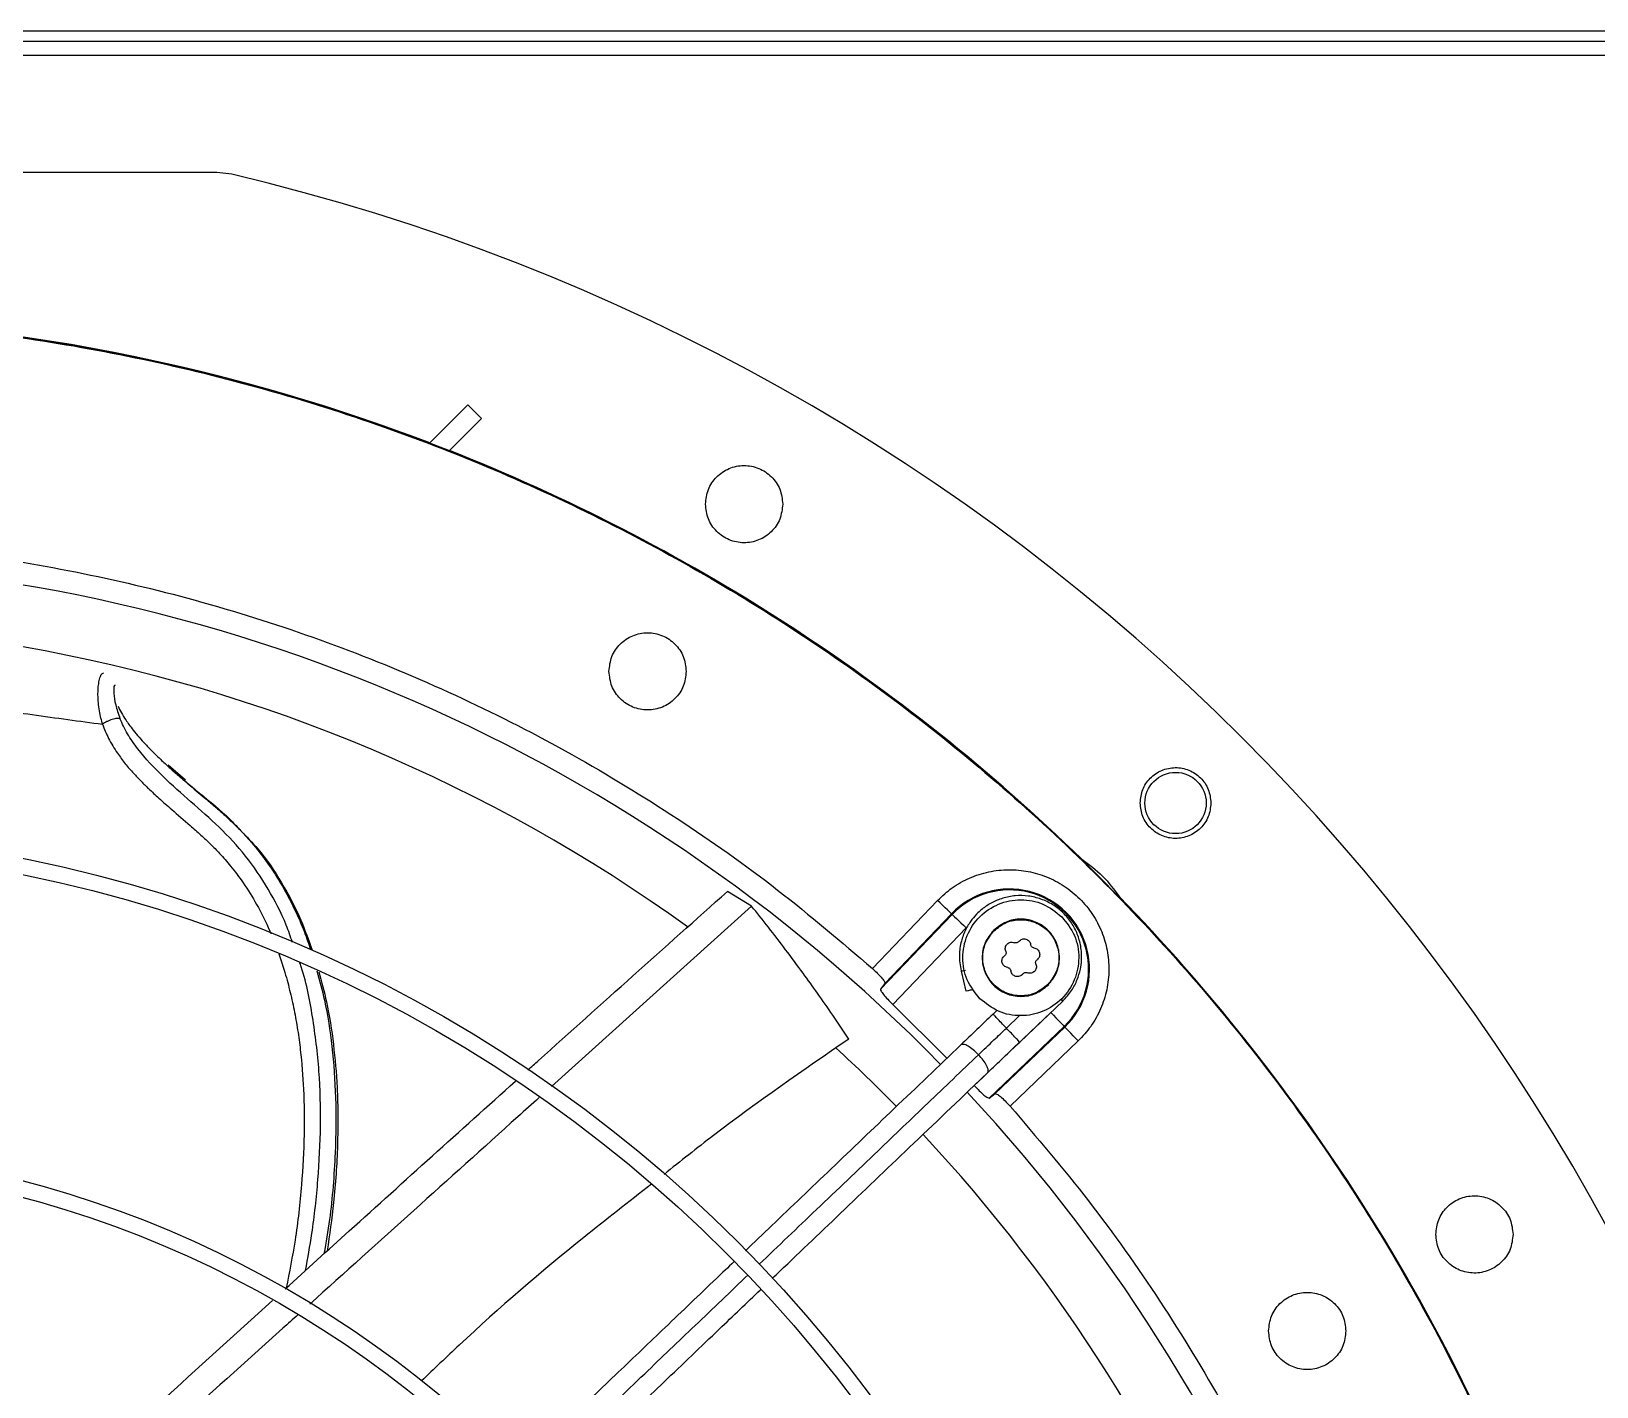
# Model space of a CAD drawing. Header units: inches. Extents: x 1229 to 1453, y -1023 to -720.
# Drawn here: x 1408.7 to 1418.28, y -740.09 to -731.8 of the extents above; entities that cross this region are included whole.
import ezdxf

# ---------------------------------------------------------------- set-up
doc = ezdxf.new("R2010")
doc.units = ezdxf.units.IN
doc.header["$MEASUREMENT"] = 0

msp = doc.modelspace()

# ---------------------------------------------------------------- linework, layer by layer
at = {"color": 18, "linetype": 'Continuous', "lineweight": 25, "true_color": 0x000000}
for p, q in [((1420.5544, -731.7987), (1393.5486, -731.7987)), ((1420.5544, -731.8617), (1393.5486, -731.8617)), ((1393.6245, -731.9447), (1420.4785, -731.9447)), ((1409.8394, -732.6624), (1404.0842, -732.6624)), ((1409.9297, -732.6729), (1409.8394, -732.6624)), ((1411.1392, -734.3185), (1411.375, -734.0827)), ((1411.375, -734.0827), (1411.4569, -734.1678)), ((1411.4569, -734.1678), (1411.2596, -734.3652)), ((1409.6465, -736.3793), (1409.5418, -736.2871)), ((1413.1093, -737.1496), (1412.9621, -737.0601)), ((1413.1093, -737.1496), (1411.8849, -738.2539)), ((1413.849, -737.532), (1414.2474, -737.1153)), ((1413.8986, -737.6591), (1414.3368, -737.2007)), ((1413.9255, -737.6229), (1414.3328, -737.1969)), ((1414.3328, -737.1969), (1414.3368, -737.2007)), ((1414.4222, -737.2823), (1413.9741, -737.751)), ((1414.3911, -737.5476), (1414.4209, -737.6698)), ((1413.9255, -737.6229), (1413.8986, -737.6591)), ((1413.9741, -737.751), (1414.3041, -738.081)), ((1414.7498, -737.9817), (1415.0147, -737.7287)), ((1414.4716, -738.2484), (1414.9403, -737.8004)), ((1414.6117, -737.787), (1414.5866, -737.8109)), ((1414.6682, -737.8963), (1414.748, -737.8201)), ((1414.5635, -738.324), (1415.0219, -737.8858)), ((1415.0257, -737.8898), (1414.5996, -738.2971)), ((1415.0219, -737.8858), (1415.0257, -737.8898)), ((1415.1073, -737.9752), (1414.6905, -738.3736)), ((1414.5635, -738.324), (1414.5996, -738.2971))]:
    msp.add_line(p, q, dxfattribs=at)
at = {"color": 18, "linetype": 'Continuous', "lineweight": 25, "true_color": 0x000000, "flags": 128}
for points in [[(1414.3328, -737.1969), (1414.3309, -737.195), (1414.3259, -737.1902), (1414.3179, -737.1826), (1414.3073, -737.1725), (1414.2944, -737.1602), (1414.2797, -737.1462), (1414.2639, -737.131), (1414.2474, -737.1153)], [(1414.3368, -737.2007), (1414.3387, -737.2025), (1414.3437, -737.2073), (1414.3517, -737.2149), (1414.3623, -737.2251), (1414.3752, -737.2374), (1414.3898, -737.2514), (1414.4057, -737.2666), (1414.4222, -737.2823)], [(1414.9403, -737.8004), (1414.956, -737.8169), (1414.9712, -737.8327), (1414.9852, -737.8474), (1414.9975, -737.8602), (1415.0076, -737.8709), (1415.0152, -737.8788), (1415.02, -737.8839), (1415.0219, -737.8858)], [(1415.1073, -737.9752), (1415.0916, -737.9587), (1415.0764, -737.9428), (1415.0624, -737.9282), (1415.0501, -737.9153), (1415.0399, -737.9047), (1415.0323, -737.8967), (1415.0275, -737.8917), (1415.0257, -737.8898)]]:
    msp.add_lwpolyline(points, dxfattribs=at)
at = {"color": 18, "linetype": 'Continuous', "lineweight": 25, "true_color": 0x000000}
for centre, radius in [((1406.9618, -745.2608), 11.7126), ((1415.7032, -736.5194), 0.1875), ((1406.9618, -745.2608), 8.5704), ((1406.9618, -745.2608), 8.472), ((1406.9618, -745.2608), 6.6478), ((1406.9618, -745.2608), 6.5493)]:
    msp.add_circle(centre, radius, dxfattribs=at)
for centre, radius, start, end in [((1406.9618, -745.2608), 12.9331, 13.26667, 76.73333), ((1406.9618, -745.2608), 11.7147, 69.09994, 110.90006), ((1406.9618, -745.2608), 11.7147, 45.79736, 68.46866), ((1406.9618, -745.2608), 10.2157, 44.36303, 90), ((1406.9618, -745.2608), 9.8425, 54.20961, 80.11304), ((1414.687, -737.5355), 0.4901, 313.70945, 136.29055), ((1414.687, -737.5355), 0.4845, 313.70945, 136.29055), ((1406.9618, -745.2608), 11.7147, 21.53134, 44.20264), ((1406.9618, -745.2608), 9.8425, 44.3883, 47.37931), ((1406.9618, -745.2608), 10.2157, 314.3624, 43.03697), ((1406.9618, -745.2608), 9.8425, 21.47517, 43.01243)]:
    msp.add_arc(centre, radius, start, end, dxfattribs=at)
for points, knots in [([(1395.2522, -745.2608), (1395.2571, -745.0053), (1395.2667, -744.4944), (1395.3447, -743.7313), (1395.4689, -742.9748), (1395.6432, -742.228), (1395.8657, -741.4942), (1396.1359, -740.7766), (1396.4523, -740.0781), (1396.8138, -739.4019), (1397.2187, -738.7507), (1397.6653, -738.1274), (1398.1518, -737.5347), (1398.676, -736.975), (1399.2356, -736.4508), (1399.8284, -735.9644), (1400.4517, -735.5177), (1401.1028, -735.1128), (1401.7791, -734.7513), (1402.4775, -734.4349), (1403.1952, -734.1648), (1403.929, -733.9422), (1404.6757, -733.7681), (1405.4323, -733.6432), (1406.1954, -733.568), (1406.9618, -733.5429), (1407.7282, -733.568), (1408.4913, -733.6432), (1409.2478, -733.7681), (1409.9946, -733.9422), (1410.7284, -734.1648), (1411.446, -734.4349), (1412.1445, -734.7513), (1412.8207, -735.1128), (1413.4719, -735.5177), (1414.0952, -735.9644), (1414.6879, -736.4508), (1415.2476, -736.975), (1415.7717, -737.5347), (1416.2582, -738.1274), (1416.7048, -738.7507), (1417.1098, -739.4019), (1417.4712, -740.0781), (1417.7877, -740.7766), (1418.0578, -741.4942), (1418.2803, -742.228), (1418.4547, -742.9748), (1418.5788, -743.7313), (1418.6568, -744.4944), (1418.6665, -745.0053), (1418.6713, -745.2608)], [0, 0, 0, 0, 0.020833, 0.041667, 0.0625, 0.083333, 0.104167, 0.125, 0.145833, 0.166667, 0.1875, 0.208333, 0.229167, 0.25, 0.270833, 0.291667, 0.3125, 0.333333, 0.354167, 0.375, 0.395833, 0.416667, 0.4375, 0.458333, 0.479167, 0.5, 0.520833, 0.541667, 0.5625, 0.583333, 0.604167, 0.625, 0.645833, 0.666667, 0.6875, 0.708333, 0.729167, 0.75, 0.770833, 0.791667, 0.8125, 0.833333, 0.854167, 0.875, 0.895833, 0.916667, 0.9375, 0.958333, 0.979167, 1, 1, 1, 1]), ([(1412.8279, -734.6912), (1412.8313, -734.6608), (1412.8382, -734.5997), (1412.8918, -734.5212), (1412.9696, -734.4679), (1413.0627, -734.4488), (1413.156, -734.4668), (1413.2346, -734.5193), (1413.2896, -734.5981), (1413.2968, -734.6602), (1413.3003, -734.6912)], [0, 0, 0, 0, 0.122808, 0.247216, 0.372697, 0.498163, 0.623618, 0.749069, 0.874526, 1, 1, 1, 1]), ([(1413.3003, -734.6912), (1413.2967, -734.7224), (1413.2895, -734.7849), (1413.2339, -734.8638), (1413.1552, -734.9158), (1413.0624, -734.9335), (1412.9701, -734.9146), (1412.8926, -734.862), (1412.8385, -734.7836), (1412.8314, -734.722), (1412.8279, -734.6912)], [0, 0, 0, 0, 0.126237, 0.252475, 0.377837, 0.50218, 0.626587, 0.75113, 0.87545, 1, 1, 1, 1]), ([(1400.0745, -737.532), (1400.2656, -737.3689), (1400.6476, -737.0425), (1401.2639, -736.6075), (1401.9078, -736.2154), (1402.5792, -735.872), (1403.2735, -735.5781), (1403.9875, -735.3355), (1404.7171, -735.1455), (1405.4587, -735.009), (1406.2082, -734.9269), (1406.9618, -734.8994), (1407.7153, -734.9269), (1408.4648, -735.009), (1409.2064, -735.1455), (1409.9361, -735.3355), (1410.65, -735.5781), (1411.3444, -735.872), (1412.0157, -736.2154), (1412.6596, -736.6075), (1413.2759, -737.0425), (1413.658, -737.3689), (1413.849, -737.532)], [0, 0, 0, 0, 0.0499999, 0.0999999, 0.1499999, 0.1999999, 0.25, 0.3, 0.35, 0.4000001, 0.4500001, 0.4999999, 0.55, 0.5999999, 0.65, 0.7, 0.75, 0.8000001, 0.85, 0.9, 0.95, 1, 1, 1, 1]), ([(1412.2374, -735.7141), (1412.2409, -735.6831), (1412.248, -735.6213), (1412.3026, -735.5427), (1412.3807, -735.4901), (1412.4736, -735.4717), (1412.5664, -735.4901), (1412.6445, -735.5427), (1412.6991, -735.6213), (1412.7062, -735.6831), (1412.7098, -735.7141)], [0, 0, 0, 0, 0.124999, 0.25, 0.375001, 0.5, 0.624999, 0.75, 0.875001, 1, 1, 1, 1]), ([(1409.14, -736.0372), (1409.1365, -736.0251), (1409.1286, -735.9979), (1409.1197, -735.9531), (1409.114, -735.9084), (1409.1116, -735.8674), (1409.1118, -735.8315), (1409.1146, -735.7941), (1409.1211, -735.7599), (1409.1314, -735.7293), (1409.1413, -735.7258), (1409.1465, -735.724)], [0, 0, 0, 0, 0.079753, 0.178276, 0.296996, 0.387883, 0.480578, 0.582576, 0.720184, 0.853487, 1, 1, 1, 1]), ([(1412.7098, -735.7141), (1412.7062, -735.745), (1412.6991, -735.8068), (1412.6445, -735.8854), (1412.5664, -735.938), (1412.4736, -735.9564), (1412.3807, -735.938), (1412.3026, -735.8854), (1412.248, -735.8068), (1412.2409, -735.745), (1412.2374, -735.7141)], [0, 0, 0, 0, 0.125, 0.25, 0.375001, 0.5, 0.624999, 0.75, 0.875, 1, 1, 1, 1]), ([(1409.2175, -735.798), (1409.2141, -735.7986), (1409.2071, -735.7999), (1409.2076, -735.8472), (1409.2166, -735.9157), (1409.2362, -735.9738), (1409.2461, -736.0028)], [0, 0, 0, 0, 0.244464, 0.494333, 0.747923, 1, 1, 1, 1]), ([(1408.4996, -735.9488), (1408.5695, -735.9586), (1408.7124, -735.9787), (1408.9258, -736.009), (1409.0693, -736.0279), (1409.14, -736.0372)], [0, 0, 0, 0, 0.326792, 0.668421, 1, 1, 1, 1]), ([(1409.2346, -735.9263), (1409.241, -735.9399), (1409.2536, -735.9672), (1409.2778, -736.0059), (1409.3024, -736.0413), (1409.3295, -736.0768), (1409.3633, -736.1173), (1409.3963, -736.1538), (1409.425, -736.1839), (1409.45, -736.2093), (1409.4783, -736.237), (1409.5068, -736.2641), (1409.526, -736.2817), (1409.5345, -736.2895)], [0, 0, 0, 0, 0.117624, 0.235295, 0.308883, 0.399393, 0.517233, 0.632983, 0.696085, 0.766856, 0.845275, 0.931298, 1, 1, 1, 1]), ([(1409.2461, -736.0028), (1409.2436, -736.0023), (1409.2384, -736.0012), (1409.2274, -736.0017), (1409.214, -736.004), (1409.1985, -736.0083), (1409.1823, -736.0142), (1409.1666, -736.0214), (1409.1521, -736.0292), (1409.1439, -736.0346), (1409.14, -736.0372)], [0, 0, 0, 0, 0.114981, 0.238136, 0.367432, 0.500006, 0.632578, 0.761871, 0.885025, 1, 1, 1, 1]), ([(1409.14, -736.0372), (1409.1452, -736.0515), (1409.156, -736.081), (1409.1769, -736.1254), (1409.2019, -736.1708), (1409.2355, -736.2229), (1409.2777, -736.279), (1409.3265, -736.3355), (1409.3745, -736.3859), (1409.4262, -736.4364), (1409.4888, -736.4941), (1409.574, -736.5694), (1409.6605, -736.6436), (1409.7396, -736.7136), (1409.7997, -736.7698), (1409.8612, -736.8322), (1409.9292, -736.9104), (1410.0064, -737.0135), (1410.0876, -737.1457), (1410.1425, -737.2517), (1410.1675, -737.3145), (1410.1699, -737.3205)], [0, 0, 0, 0, 0.027316, 0.05633, 0.086968, 0.118717, 0.165398, 0.210431, 0.250332, 0.288706, 0.339478, 0.403416, 0.49486, 0.548589, 0.598723, 0.6476, 0.710719, 0.788547, 0.881113, 0.988552, 1, 1, 1, 1]), ([(1410.3014, -737.3723), (1410.2893, -737.3369), (1410.25, -737.2224), (1410.1558, -737.0426), (1410.019, -736.8393), (1409.8561, -736.6658), (1409.6818, -736.5134), (1409.5091, -736.3616), (1409.3763, -736.2216), (1409.2901, -736.0984), (1409.2606, -736.0344), (1409.2461, -736.0028)], [0, 0, 0, 0, 0.0617261, 0.2001155, 0.3387934, 0.4772026, 0.6124873, 0.74506, 0.8745992, 0.9380795, 1, 1, 1, 1]), ([(1409.5345, -736.2895), (1409.5376, -736.2924), (1409.5465, -736.3006), (1409.563, -736.3154), (1409.585, -736.3349), (1409.6085, -736.3553), (1409.6304, -736.3742), (1409.6484, -736.3896), (1409.6919, -736.4265), (1409.7503, -736.4754), (1409.8211, -736.5356), (1409.8763, -736.5841), (1409.928, -736.6317), (1409.9791, -736.6819), (1410.0289, -736.7353), (1410.0901, -736.8071), (1410.167, -736.909), (1410.2463, -737.0354), (1410.3174, -737.1731), (1410.3718, -737.2961), (1410.4001, -737.3804), (1410.412, -737.4158)], [0, 0, 0, 0, 0.008691, 0.025182, 0.046001, 0.070023, 0.09014, 0.106545, 0.119536, 0.209949, 0.2672, 0.315983, 0.365504, 0.415771, 0.466756, 0.518419, 0.612087, 0.730201, 0.822532, 0.925704, 1, 1, 1, 1]), ([(1415.4866, -736.5194), (1415.4898, -736.4915), (1415.4961, -736.4355), (1415.5452, -736.3637), (1415.6162, -736.3149), (1415.7015, -736.2972), (1415.7872, -736.3136), (1415.8593, -736.3617), (1415.9098, -736.434), (1415.9164, -736.4909), (1415.9197, -736.5194)], [0, 0, 0, 0, 0.123163, 0.246863, 0.372134, 0.497723, 0.623299, 0.748863, 0.874425, 1, 1, 1, 1]), ([(1409.6466, -736.3859), (1409.6751, -736.4102), (1409.7669, -736.4885), (1409.8831, -736.5778), (1409.9585, -736.6603), (1409.9778, -736.6814)], [0, 0, 0, 0, 0.250694, 0.808409, 1, 1, 1, 1]), ([(1415.9197, -736.5194), (1415.9164, -736.548), (1415.9098, -736.6051), (1415.859, -736.6775), (1415.7867, -736.7253), (1415.7016, -736.7415), (1415.6169, -736.7241), (1415.5459, -736.6759), (1415.4963, -736.604), (1415.4898, -736.5476), (1415.4866, -736.5194)], [0, 0, 0, 0, 0.125976, 0.251965, 0.377791, 0.502428, 0.626681, 0.751217, 0.875752, 1, 1, 1, 1]), ([(1409.9834, -736.6873), (1410.0197, -736.724), (1410.1142, -736.8195), (1410.2386, -737.0051), (1410.3498, -737.214), (1410.3997, -737.3581), (1410.4212, -737.4199)], [0, 0, 0, 0, 0.184725, 0.481094, 0.777539, 1, 1, 1, 1]), ([(1415.1292, -736.8628), (1415.1736, -736.8953), (1415.2622, -736.9604), (1415.3273, -737.049), (1415.3598, -737.0933)], [0, 0, 0, 0, 0.499999, 1, 1, 1, 1]), ([(1414.2474, -737.1153), (1414.2762, -737.0883), (1414.3349, -737.0335), (1414.4422, -736.9745), (1414.5597, -736.9364), (1414.682, -736.9233), (1414.802, -736.9344), (1414.917, -736.9683), (1415.0244, -737.0245), (1415.1201, -737.1025), (1415.1981, -737.1982), (1415.2543, -737.3056), (1415.2882, -737.4205), (1415.2993, -737.5406), (1415.2861, -737.6628), (1415.248, -737.7803), (1415.1891, -737.8877), (1415.1343, -737.9463), (1415.1073, -737.9752)], [0, 0, 0, 0, 0.060996, 0.124061, 0.187993, 0.25149, 0.313298, 0.373713, 0.436213, 0.5, 0.563787, 0.626287, 0.686703, 0.74851, 0.812006, 0.875939, 0.939005, 1, 1, 1, 1]), ([(1411.7419, -738.1528), (1411.7634, -738.1334), (1412.1702, -737.7671), (1412.5769, -737.404), (1412.9621, -737.0601)], [0, 0, 0, 0, 0.053004, 1, 1, 1, 1]), ([(1415.0131, -737.7302), (1415.0321, -737.7095), (1415.0681, -737.6703), (1415.1024, -737.603), (1415.1217, -737.54), (1415.1308, -737.471), (1415.1265, -737.3974), (1415.1044, -737.3197), (1415.0678, -737.2501), (1415.0167, -737.1888), (1414.9534, -737.1395), (1414.881, -737.1047), (1414.803, -737.086), (1414.7233, -737.0843), (1414.6472, -737.0989), (1414.5895, -737.1227), (1414.548, -737.1473), (1414.5164, -737.1705), (1414.4821, -737.2019), (1414.446, -737.2456), (1414.4122, -737.3036), (1414.3871, -737.3768), (1414.3759, -737.4646), (1414.3875, -737.5254), (1414.3936, -737.5574)], [0, 0, 0, 0, 0.053382, 0.100932, 0.142641, 0.178504, 0.23321, 0.281766, 0.331513, 0.382107, 0.432737, 0.483367, 0.533996, 0.584626, 0.634212, 0.680743, 0.702868, 0.726027, 0.7554, 0.791298, 0.833716, 0.882645, 0.938077, 1, 1, 1, 1]), ([(1413.7041, -737.963), (1413.6717, -737.9144), (1413.6092, -737.8206), (1413.5159, -737.6867), (1413.4198, -737.553), (1413.3196, -737.4182), (1413.2143, -737.281), (1413.1438, -737.1928), (1413.1093, -737.1496)], [0, 0, 0, 0, 0.173712, 0.335418, 0.485076, 0.663267, 0.834916, 1, 1, 1, 1]), ([(1414.5061, -737.7165), (1414.4771, -737.6799), (1414.419, -737.6068), (1414.3936, -737.4655), (1414.4206, -737.3269), (1414.4996, -737.2088), (1414.6176, -737.1299), (1414.7562, -737.1028), (1414.8975, -737.1283), (1414.9706, -737.1863), (1415.0072, -737.2154)], [0, 0, 0, 0, 0.125, 0.25, 0.375, 0.5, 0.625, 0.749999, 0.874999, 1, 1, 1, 1]), ([(1415.0072, -737.2154), (1415.0362, -737.2519), (1415.0943, -737.325), (1415.1197, -737.4664), (1415.0926, -737.6049), (1415.0137, -737.723), (1414.8957, -737.8019), (1414.7571, -737.829), (1414.6158, -737.8035), (1414.5427, -737.7455), (1414.5061, -737.7165)], [0, 0, 0, 0, 0.124999, 0.25, 0.375, 0.5, 0.625001, 0.750001, 0.875, 1, 1, 1, 1]), ([(1414.9237, -737.633), (1414.943, -737.6086), (1414.9817, -737.5598), (1414.9987, -737.4656), (1414.9806, -737.3732), (1414.928, -737.2945), (1414.8493, -737.2419), (1414.757, -737.2239), (1414.6627, -737.2408), (1414.614, -737.2795), (1414.5896, -737.2989)], [0, 0, 0, 0, 0.1250006, 0.2500005, 0.3750011, 0.500001, 0.6250023, 0.7500018, 0.8750014, 1, 1, 1, 1]), ([(1414.592, -737.3013), (1414.6161, -737.2823), (1414.6641, -737.2441), (1414.7569, -737.2274), (1414.848, -737.2452), (1414.9255, -737.297), (1414.9774, -737.3746), (1414.9952, -737.4656), (1414.9784, -737.5585), (1414.9403, -737.6065), (1414.9212, -737.6305)], [0, 0, 0, 0, 0.125002, 0.25, 0.375001, 0.500001, 0.625, 0.75, 0.875, 1, 1, 1, 1]), ([(1414.5896, -737.2989), (1414.5703, -737.3233), (1414.5316, -737.372), (1414.5146, -737.4662), (1414.5326, -737.5586), (1414.5853, -737.6373), (1414.664, -737.6899), (1414.7563, -737.708), (1414.8506, -737.691), (1414.8993, -737.6523), (1414.9237, -737.633)], [0, 0, 0, 0, 0.125001, 0.250001, 0.375, 0.500002, 0.625001, 0.75, 0.874999, 1, 1, 1, 1]), ([(1414.9212, -737.6305), (1414.8972, -737.6496), (1414.8492, -737.6877), (1414.7563, -737.7045), (1414.6653, -737.6867), (1414.5878, -737.6348), (1414.5359, -737.5572), (1414.5181, -737.4662), (1414.5348, -737.3734), (1414.573, -737.3253), (1414.592, -737.3013)], [0, 0, 0, 0, 0.124999, 0.250001, 0.375, 0.500002, 0.625001, 0.750001, 0.875002, 1, 1, 1, 1]), ([(1414.6644, -737.4263), (1414.6631, -737.4222), (1414.6607, -737.4146), (1414.6617, -737.4025), (1414.6655, -737.3914), (1414.6706, -737.3854), (1414.6731, -737.3824)], [0, 0, 0, 0, 0.2724881, 0.5091998, 0.7592111, 1, 1, 1, 1]), ([(1414.6731, -737.3824), (1414.6761, -737.3799), (1414.6821, -737.3748), (1414.6932, -737.371), (1414.7053, -737.37), (1414.713, -737.3724), (1414.717, -737.3737)], [0, 0, 0, 0, 0.240778, 0.490817, 0.72747, 1, 1, 1, 1]), ([(1414.7448, -737.3662), (1414.743, -737.3681), (1414.7395, -737.3719), (1414.7323, -737.375), (1414.7244, -737.3759), (1414.7195, -737.3744), (1414.717, -737.3737)], [0, 0, 0, 0, 0.256067, 0.500141, 0.743993, 1, 1, 1, 1]), ([(1414.7448, -737.3662), (1414.7477, -737.3631), (1414.7531, -737.3572), (1414.7641, -737.352), (1414.7756, -737.3499), (1414.7874, -737.3513), (1414.7982, -737.356), (1414.8072, -737.3635), (1414.814, -737.3735), (1414.8158, -737.3813), (1414.8167, -737.3855)], [0, 0, 0, 0, 0.136208, 0.254547, 0.379553, 0.499973, 0.620365, 0.745383, 0.863726, 1, 1, 1, 1]), ([(1414.8371, -737.4058), (1414.8345, -737.4052), (1414.8295, -737.4041), (1414.8232, -737.3994), (1414.8185, -737.393), (1414.8173, -737.3881), (1414.8167, -737.3855)], [0, 0, 0, 0, 0.256054, 0.500003, 0.743964, 1, 1, 1, 1]), ([(1410.2173, -737.4422), (1410.2287, -737.4752), (1410.2538, -737.5478), (1410.2847, -737.6626), (1410.3121, -737.7848), (1410.3337, -737.907), (1410.3556, -738.0686), (1410.3725, -738.2819), (1410.3758, -738.5578), (1410.3585, -738.8662), (1410.3235, -739.1806), (1410.2825, -739.3893), (1410.2634, -739.4865)], [0, 0, 0, 0, 0.050948, 0.112134, 0.17268, 0.232578, 0.291813, 0.408677, 0.541617, 0.690658, 0.855815, 1, 1, 1, 1]), ([(1414.6762, -737.526), (1414.672, -737.5251), (1414.6643, -737.5233), (1414.6542, -737.5164), (1414.6467, -737.5075), (1414.642, -737.4966), (1414.6406, -737.4849), (1414.6427, -737.4734), (1414.6479, -737.4624), (1414.6538, -737.457), (1414.6569, -737.4541)], [0, 0, 0, 0, 0.136236, 0.2546, 0.379595, 0.50002, 0.620409, 0.745443, 0.863769, 1, 1, 1, 1]), ([(1414.6644, -737.4263), (1414.6651, -737.4288), (1414.6666, -737.4337), (1414.6658, -737.4415), (1414.6626, -737.4488), (1414.6589, -737.4523), (1414.6569, -737.4541)], [0, 0, 0, 0, 0.253961, 0.496832, 0.74413, 1, 1, 1, 1]), ([(1414.8371, -737.4058), (1414.8412, -737.4068), (1414.849, -737.4085), (1414.8591, -737.4154), (1414.8666, -737.4243), (1414.8713, -737.4352), (1414.8727, -737.447), (1414.8706, -737.4585), (1414.8653, -737.4695), (1414.8594, -737.4749), (1414.8563, -737.4778)], [0, 0, 0, 0, 0.136254, 0.254612, 0.379606, 0.500011, 0.621528, 0.744001, 0.866488, 1, 1, 1, 1]), ([(1414.8489, -737.5055), (1414.8481, -737.503), (1414.8466, -737.4981), (1414.8475, -737.4903), (1414.8507, -737.483), (1414.8544, -737.4795), (1414.8563, -737.4778)], [0, 0, 0, 0, 0.255977, 0.499898, 0.743927, 1, 1, 1, 1]), ([(1410.3816, -739.3793), (1410.3951, -739.3038), (1410.4281, -739.1201), (1410.4601, -738.8238), (1410.4767, -738.492), (1410.469, -738.158), (1410.4275, -737.8268), (1410.3851, -737.6042), (1410.347, -737.4986), (1410.3463, -737.4969)], [0, 0, 0, 0, 0.121428, 0.29562, 0.470151, 0.645145, 0.820754, 0.997095, 1, 1, 1, 1]), ([(1410.4509, -737.5466), (1410.4671, -737.6057), (1410.5086, -737.7567), (1410.5467, -738.0164), (1410.5696, -738.3293), (1410.565, -738.6837), (1410.5409, -739.0037), (1410.506, -739.2076), (1410.4941, -739.2773)], [0, 0, 0, 0, 0.10588, 0.270653, 0.449972, 0.643839, 0.878232, 1, 1, 1, 1]), ([(1410.462, -737.5519), (1410.4788, -737.6128), (1410.5187, -737.7581), (1410.5545, -737.9955), (1410.5796, -738.2884), (1410.5806, -738.6122), (1410.5591, -738.9466), (1410.528, -739.1611), (1410.5136, -739.2596)], [0, 0, 0, 0, 0.110599, 0.264007, 0.41743, 0.621975, 0.826531, 1, 1, 1, 1]), ([(1413.849, -737.532), (1413.86, -737.5422), (1413.8824, -737.5629), (1413.9088, -737.5916), (1413.9255, -737.6142), (1413.9255, -737.62), (1413.9255, -737.6229)], [0, 0, 0, 0, 0.24423, 0.496399, 0.7472, 1, 1, 1, 1]), ([(1414.3914, -737.5483), (1414.3927, -737.548), (1414.3949, -737.5475), (1414.4109, -737.5436), (1414.4174, -737.542)], [0, 0, 0, 0, 0.587321, 1, 1, 1, 1]), ([(1414.6762, -737.526), (1414.6788, -737.5266), (1414.6838, -737.5278), (1414.6901, -737.5325), (1414.6948, -737.5388), (1414.696, -737.5438), (1414.6965, -737.5463)], [0, 0, 0, 0, 0.25605, 0.499996, 0.743968, 1, 1, 1, 1]), ([(1414.7685, -737.5656), (1414.7656, -737.5688), (1414.7602, -737.5746), (1414.7492, -737.5799), (1414.7377, -737.5819), (1414.7259, -737.5805), (1414.715, -737.5759), (1414.7061, -737.5683), (1414.6992, -737.5583), (1414.6975, -737.5505), (1414.6965, -737.5463)], [0, 0, 0, 0, 0.136228, 0.254564, 0.379568, 0.499964, 0.620375, 0.745372, 0.863733, 1, 1, 1, 1]), ([(1414.7685, -737.5656), (1414.7703, -737.5637), (1414.7738, -737.5599), (1414.781, -737.5568), (1414.7888, -737.5559), (1414.7937, -737.5574), (1414.7962, -737.5582)], [0, 0, 0, 0, 0.256076, 0.500103, 0.743976, 1, 1, 1, 1]), ([(1414.8402, -737.5494), (1414.8372, -737.5519), (1414.8312, -737.557), (1414.8201, -737.5609), (1414.808, -737.5618), (1414.8003, -737.5595), (1414.7962, -737.5582)], [0, 0, 0, 0, 0.24083, 0.49087, 0.727521, 1, 1, 1, 1]), ([(1414.8489, -737.5055), (1414.8501, -737.5095), (1414.8526, -737.5172), (1414.8516, -737.5294), (1414.8477, -737.5406), (1414.8426, -737.5465), (1414.8402, -737.5494)], [0, 0, 0, 0, 0.263298, 0.515092, 0.763671, 1, 1, 1, 1]), ([(1413.8986, -737.6591), (1413.8986, -737.662), (1413.8986, -737.6678), (1413.9153, -737.6904), (1413.9413, -737.7194), (1413.9633, -737.7406), (1413.9741, -737.751)], [0, 0, 0, 0, 0.2526276, 0.5032534, 0.7552181, 1, 1, 1, 1]), ([(1414.4224, -737.6694), (1414.422, -737.6695), (1414.4204, -737.6699), (1414.4313, -737.6673), (1414.4478, -737.6632), (1414.463, -737.6595), (1414.4673, -737.6585)], [0, 0, 0, 0, 0.124221, 0.489443, 0.854981, 1, 1, 1, 1]), ([(1415.0131, -737.7302), (1415.0126, -737.7296), (1415.0119, -737.729), (1415.0042, -737.7209), (1415.0028, -737.7194)], [0, 0, 0, 0, 0.813006, 1, 1, 1, 1]), ([(1414.5866, -737.8109), (1414.5534, -737.8427), (1414.4868, -737.9063), (1414.4225, -737.9678), (1414.3904, -737.9985)], [0, 0, 0, 0, 0.5, 1, 1, 1, 1]), ([(1414.6682, -737.8963), (1414.6578, -737.8855), (1414.6371, -737.8637), (1414.6101, -737.8355), (1414.5905, -737.815), (1414.5879, -737.8123), (1414.5866, -737.8109)], [0, 0, 0, 0, 0.242953, 0.485899, 0.74295, 1, 1, 1, 1]), ([(1413.7041, -737.963), (1413.4249, -738.1551), (1413.04, -738.42), (1412.6746, -738.7109), (1412.5742, -738.7909)], [0, 0, 0, 0, 0.72516, 1, 1, 1, 1]), ([(1414.4976, -738.0594), (1414.5289, -738.0294), (1414.5849, -737.976), (1414.6428, -737.9207), (1414.6682, -737.8963)], [0, 0, 0, 0, 0.559901, 1, 1, 1, 1]), ([(1414.7498, -737.9817), (1414.7485, -737.9804), (1414.7459, -737.9776), (1414.7264, -737.9572), (1414.6994, -737.9289), (1414.6786, -737.9072), (1414.6682, -737.8963)], [0, 0, 0, 0, 0.257051, 0.514096, 0.757049, 1, 1, 1, 1]), ([(1414.3904, -737.9985), (1414.2543, -738.1285), (1413.9905, -738.3807), (1413.6043, -738.7497), (1413.3008, -739.0397), (1413.1255, -739.2072), (1413.0718, -739.2586)], [0, 0, 0, 0, 0.311784, 0.604429, 0.878701, 1, 1, 1, 1]), ([(1413.1561, -739.3413), (1413.2733, -739.2294), (1413.5165, -738.9969), (1413.86, -738.6687), (1414.19, -738.3533), (1414.3942, -738.1583), (1414.4976, -738.0594)], [0, 0, 0, 0, 0.260253, 0.54021, 0.766968, 1, 1, 1, 1]), ([(1414.4976, -738.0594), (1414.4868, -738.0489), (1414.4653, -738.0278), (1414.4327, -738.005), (1414.4046, -737.9927), (1414.3952, -737.9965), (1414.3904, -737.9985)], [0, 0, 0, 0, 0.242951, 0.485905, 0.742954, 1, 1, 1, 1]), ([(1414.5536, -738.1692), (1414.5558, -738.1646), (1414.5601, -738.1553), (1414.5489, -738.1267), (1414.5277, -738.093), (1414.5076, -738.0706), (1414.4976, -738.0594)], [0, 0, 0, 0, 0.257048, 0.514096, 0.757046, 1, 1, 1, 1]), ([(1414.5536, -738.1692), (1414.5857, -738.1385), (1414.65, -738.0771), (1414.7166, -738.0135), (1414.7498, -737.9817)], [0, 0, 0, 0, 0.4999969, 1, 1, 1, 1]), ([(1410.257, -739.4923), (1410.3877, -739.3736), (1410.8567, -738.9479), (1411.3266, -738.5259), (1411.6655, -738.2216)], [0, 0, 0, 0, 0.278727, 1, 1, 1, 1]), ([(1413.2375, -739.427), (1413.2519, -739.4131), (1413.3996, -739.2721), (1413.6883, -738.9962), (1414.113, -738.5903), (1414.4036, -738.3126), (1414.5536, -738.1692)], [0, 0, 0, 0, 0.032658, 0.333324, 0.655665, 1, 1, 1, 1]), ([(1414.4716, -738.2484), (1414.482, -738.2593), (1414.5032, -738.2813), (1414.5322, -738.3073), (1414.5547, -738.3239), (1414.5605, -738.324), (1414.5635, -738.324)], [0, 0, 0, 0, 0.244787, 0.496752, 0.747374, 1, 1, 1, 1]), ([(1411.8099, -738.3215), (1411.7665, -738.3606), (1411.3005, -738.7809), (1410.8325, -739.2021), (1410.408, -739.5841)], [0, 0, 0, 0, 0.093147, 1, 1, 1, 1]), ([(1414.5996, -738.2971), (1414.6026, -738.2971), (1414.6084, -738.2971), (1414.6309, -738.3138), (1414.6597, -738.3401), (1414.6804, -738.3625), (1414.6905, -738.3736)], [0, 0, 0, 0, 0.252798, 0.5036, 0.755766, 1, 1, 1, 1]), ([(1414.6905, -738.3736), (1414.8537, -738.5646), (1415.18, -738.9467), (1415.615, -739.563), (1416.0071, -740.2068), (1416.3505, -740.8782), (1416.6445, -741.5725), (1416.887, -742.2865), (1417.0772, -743.0162), (1417.2129, -743.7577), (1417.2981, -744.5073), (1417.3087, -745.0096), (1417.314, -745.2608)], [0, 0, 0, 0, 0.1, 0.2, 0.3, 0.4, 0.5, 0.6, 0.7, 0.8, 0.9, 1, 1, 1, 1]), ([(1412.4966, -738.8519), (1412.358, -738.9595), (1411.9545, -739.2729), (1411.4861, -739.6756), (1411.1673, -739.9813), (1411.0907, -740.0548)], [0, 0, 0, 0, 0.284237, 0.827806, 1, 1, 1, 1]), ([(1417.2951, -739.1584), (1417.2986, -739.1279), (1417.3056, -739.0668), (1417.3591, -738.9886), (1417.4363, -738.9354), (1417.5292, -738.916), (1417.6228, -738.9338), (1417.7016, -738.9863), (1417.7568, -739.0652), (1417.764, -739.1273), (1417.7676, -739.1584)], [0, 0, 0, 0, 0.123668, 0.246955, 0.371549, 0.497258, 0.622959, 0.748643, 0.874319, 1, 1, 1, 1]), ([(1417.7676, -739.1584), (1417.764, -739.1896), (1417.7568, -739.2519), (1417.7014, -739.3308), (1417.6225, -739.3831), (1417.5295, -739.4008), (1417.4373, -739.3817), (1417.3599, -739.3292), (1417.3057, -739.2508), (1417.2987, -739.1892), (1417.2951, -739.1584)], [0, 0, 0, 0, 0.125879, 0.251771, 0.377674, 0.502742, 0.626739, 0.750953, 0.875605, 1, 1, 1, 1]), ([(1413.0019, -739.3253), (1412.9661, -739.3596), (1412.8262, -739.4932), (1412.5902, -739.7188), (1412.2881, -740.0075), (1411.999, -740.2837), (1411.7951, -740.4786), (1411.6931, -740.5761), (1411.6826, -740.5861)], [0, 0, 0, 0, 0.08205, 0.320413, 0.538192, 0.769586, 0.9763, 1, 1, 1, 1]), ([(1411.7562, -740.6792), (1411.868, -740.5723), (1412.1018, -740.3489), (1412.4377, -740.0279), (1412.7705, -739.7099), (1412.9812, -739.5085), (1413.0896, -739.4049)], [0, 0, 0, 0, 0.25024, 0.523314, 0.754843, 1, 1, 1, 1]), ([(1411.8438, -740.7588), (1411.882, -740.7223), (1412.0177, -740.5926), (1412.2613, -740.3598), (1412.5795, -740.0558), (1412.8844, -739.7644), (1413.0806, -739.5768), (1413.1646, -739.4966)], [0, 0, 0, 0, 0.086049, 0.306305, 0.551401, 0.807984, 1, 1, 1, 1]), ([(1408.7106, -740.9017), (1408.9706, -740.663), (1409.4587, -740.2147), (1409.9492, -739.7709), (1410.1785, -739.5634)], [0, 0, 0, 0, 0.532579, 1, 1, 1, 1]), ([(1416.2723, -739.749), (1416.2758, -739.7181), (1416.2829, -739.6562), (1416.3376, -739.5776), (1416.4156, -739.5251), (1416.5085, -739.5066), (1416.6014, -739.5251), (1416.6794, -739.5776), (1416.7341, -739.6562), (1416.7412, -739.7181), (1416.7447, -739.749)], [0, 0, 0, 0, 0.1250006, 0.2500004, 0.374999, 0.5000016, 0.625001, 0.7499996, 0.8749994, 1, 1, 1, 1]), ([(1410.335, -739.6499), (1410.3044, -739.6775), (1409.8177, -740.1159), (1409.3293, -740.5548), (1408.8716, -740.9662)], [0, 0, 0, 0, 0.062942, 1, 1, 1, 1]), ([(1416.7447, -739.749), (1416.7412, -739.7799), (1416.7341, -739.8417), (1416.6794, -739.9204), (1416.6014, -739.9729), (1416.5085, -739.9914), (1416.4156, -739.9729), (1416.3376, -739.9204), (1416.2829, -739.8417), (1416.2758, -739.7799), (1416.2723, -739.749)], [0, 0, 0, 0, 0.1250006, 0.2500004, 0.374999, 0.4999984, 0.625001, 0.7499996, 0.8749994, 1, 1, 1, 1])]:
    msp.add_open_spline(points, degree=3, knots=knots, dxfattribs=at)

doc.saveas('drawing.dxf')
